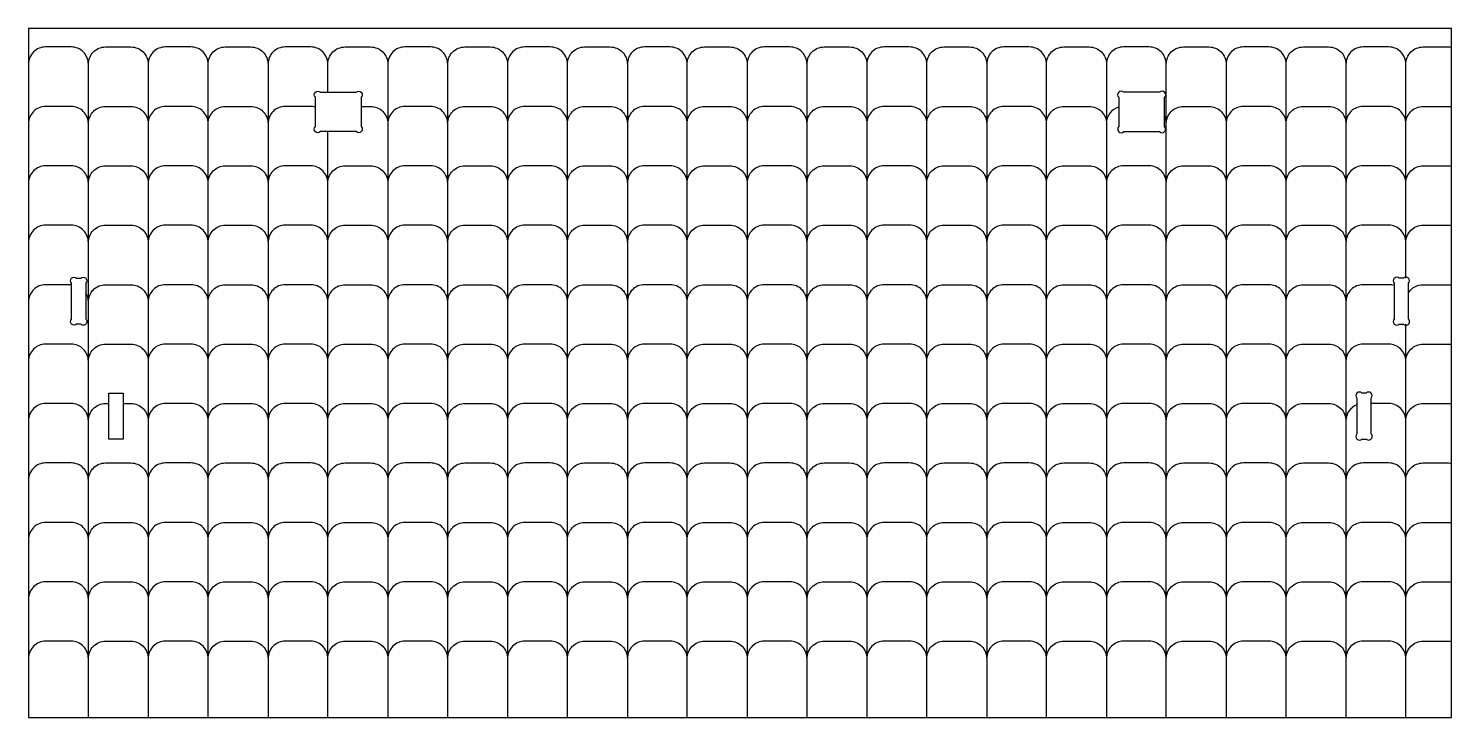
# Model space of a CAD drawing. Extents: x 2652.7 to 2745.6, y 2274 to 2345.8.
# Drawn here: x 2720.26 to 2745.06, y 2319.54 to 2331.54 of the extents above; entities that cross this region are included whole.
import ezdxf

# ---------------------------------------------------------------- set-up
doc = ezdxf.new("R2010")
doc.units = 0
doc.header["$MEASUREMENT"] = 0
doc.layers.add('LAYER1', color=18, linetype='CONTINUOUS')

msp = doc.modelspace()

# ---------------------------------------------------------------- linework, layer by layer
at = {"layer": 'LAYER1'}
for points in [[(2720.26, 2331.539), (2720.26, 2319.539), (2745.06, 2319.539), (2745.06, 2331.539)], [(2721.91, 2325.189), (2721.91, 2324.389), (2721.66, 2324.389), (2721.66, 2325.189)]]:
    msp.add_lwpolyline(points, close=True, dxfattribs=at)
for points in [[(2721.304, 2330.917, 0.414214), (2721.004, 2331.217), (2720.56, 2331.217, 0.414214), (2720.26, 2330.917)], [(2721.304, 2330.917, -0.414214), (2721.604, 2331.217), (2722.047, 2331.217, -0.414214), (2722.347, 2330.917)], [(2723.391, 2330.917, 0.414214), (2723.091, 2331.217), (2722.647, 2331.217, 0.414214), (2722.347, 2330.917)], [(2723.391, 2330.917, -0.414214), (2723.691, 2331.217), (2724.135, 2331.217, -0.414214), (2724.435, 2330.917)], [(2725.478, 2330.917, 0.414214), (2725.178, 2331.217), (2724.735, 2331.217, 0.414214), (2724.435, 2330.917)], [(2725.478, 2330.429), (2725.478, 2330.917, -0.414214), (2725.778, 2331.217), (2726.222, 2331.217, -0.414214), (2726.522, 2330.917)], [(2727.566, 2330.917, 0.414214), (2727.266, 2331.217), (2726.822, 2331.217, 0.414214), (2726.522, 2330.917)], [(2727.566, 2330.917, -0.414214), (2727.866, 2331.217), (2728.309, 2331.217, -0.414214), (2728.609, 2330.917)], [(2729.653, 2330.917, 0.414214), (2729.353, 2331.217), (2728.909, 2331.217, 0.414214), (2728.609, 2330.917)], [(2729.653, 2330.917, -0.414214), (2729.953, 2331.217), (2730.397, 2331.217, -0.414214), (2730.697, 2330.917)], [(2731.74, 2330.917, 0.414214), (2731.44, 2331.217), (2730.997, 2331.217, 0.414214), (2730.697, 2330.917)], [(2731.74, 2330.917, -0.414214), (2732.04, 2331.217), (2732.484, 2331.217, -0.414214), (2732.784, 2330.917)], [(2733.828, 2330.917, 0.414214), (2733.528, 2331.217), (2733.084, 2331.217, 0.414214), (2732.784, 2330.917)], [(2733.828, 2330.917, -0.414214), (2734.128, 2331.217), (2734.571, 2331.217, -0.414214), (2734.871, 2330.917)], [(2735.915, 2330.917, 0.414214), (2735.615, 2331.217), (2735.171, 2331.217, 0.414214), (2734.871, 2330.917)], [(2735.915, 2330.917, -0.414214), (2736.215, 2331.217), (2736.659, 2331.217, -0.414214), (2736.959, 2330.917)], [(2738.002, 2330.917, 0.414214), (2737.702, 2331.217), (2737.259, 2331.217, 0.414214), (2736.959, 2330.917)], [(2738.002, 2330.917, -0.414214), (2738.302, 2331.217), (2738.746, 2331.217, -0.414214), (2739.046, 2330.917)], [(2740.089, 2330.917, 0.414214), (2739.789, 2331.217), (2739.346, 2331.217, 0.414214), (2739.046, 2330.917)], [(2740.089, 2330.917, -0.414214), (2740.389, 2331.217), (2740.833, 2331.217, -0.414214), (2741.133, 2330.917)], [(2742.177, 2330.917, 0.414214), (2741.877, 2331.217), (2741.433, 2331.217, 0.414214), (2741.133, 2330.917)], [(2742.177, 2330.917, -0.414214), (2742.477, 2331.217), (2742.92, 2331.217, -0.414214), (2743.22, 2330.917)], [(2744.264, 2330.917, 0.414214), (2743.964, 2331.217), (2743.52, 2331.217, 0.414214), (2743.22, 2330.917)], [(2744.264, 2330.917, -0.414214), (2744.564, 2331.217), (2745.008, 2331.217, -0.043988), (2745.06, 2331.213)], [(2721.304, 2329.882, 0.414214), (2721.004, 2330.182), (2720.56, 2330.182, 0.414214), (2720.26, 2329.882)], [(2721.304, 2329.882, -0.414214), (2721.604, 2330.182), (2722.047, 2330.182, -0.414214), (2722.347, 2329.882)], [(2723.391, 2329.882, 0.414214), (2723.091, 2330.182), (2722.647, 2330.182, 0.414214), (2722.347, 2329.882)], [(2723.391, 2329.882, -0.414214), (2723.691, 2330.182), (2724.135, 2330.182, -0.414214), (2724.435, 2329.882)], [(2725.26, 2330.171, 0.069122), (2725.178, 2330.182), (2724.735, 2330.182, 0.414214), (2724.435, 2329.882)], [(2726.06, 2330.182), (2726.222, 2330.182, -0.414214), (2726.522, 2329.882)], [(2727.566, 2329.882, 0.414214), (2727.266, 2330.182), (2726.822, 2330.182, 0.414214), (2726.522, 2329.882)], [(2727.566, 2329.882, -0.414214), (2727.866, 2330.182), (2728.309, 2330.182, -0.414214), (2728.609, 2329.882)], [(2729.653, 2329.882, 0.414214), (2729.353, 2330.182), (2728.909, 2330.182, 0.414214), (2728.609, 2329.882)], [(2729.653, 2329.882, -0.414214), (2729.953, 2330.182), (2730.397, 2330.182, -0.414214), (2730.697, 2329.882)], [(2731.74, 2329.882, 0.414214), (2731.44, 2330.182), (2730.997, 2330.182, 0.414214), (2730.697, 2329.882)], [(2731.74, 2329.882, -0.414214), (2732.04, 2330.182), (2732.484, 2330.182, -0.414214), (2732.784, 2329.882)], [(2733.828, 2329.882, 0.414214), (2733.528, 2330.182), (2733.084, 2330.182, 0.414214), (2732.784, 2329.882)], [(2733.828, 2329.882, -0.414214), (2734.128, 2330.182), (2734.571, 2330.182, -0.414214), (2734.871, 2329.882)], [(2735.915, 2329.882, 0.414214), (2735.615, 2330.182), (2735.171, 2330.182, 0.414214), (2734.871, 2329.882)], [(2735.915, 2329.882, -0.414214), (2736.215, 2330.182), (2736.659, 2330.182, -0.414214), (2736.959, 2329.882)], [(2738.002, 2329.882, 0.414214), (2737.702, 2330.182), (2737.259, 2330.182, 0.414214), (2736.959, 2329.882)], [(2738.002, 2329.882, -0.414214), (2738.302, 2330.182), (2738.746, 2330.182, -0.414214), (2739.046, 2329.882)], [(2739.26, 2330.17, 0.331751), (2739.046, 2329.882)], [(2740.089, 2329.882, 0.111847), (2740.06, 2330.011)], [(2740.089, 2329.882, -0.414214), (2740.389, 2330.182), (2740.833, 2330.182, -0.414214), (2741.133, 2329.882)], [(2742.177, 2329.882, 0.414214), (2741.877, 2330.182), (2741.433, 2330.182, 0.414214), (2741.133, 2329.882)], [(2742.177, 2329.882, -0.414214), (2742.477, 2330.182), (2742.92, 2330.182, -0.414214), (2743.22, 2329.882)], [(2744.264, 2329.882, 0.414214), (2743.964, 2330.182), (2743.52, 2330.182, 0.414214), (2743.22, 2329.882)], [(2744.264, 2329.882, -0.414214), (2744.564, 2330.182), (2745.008, 2330.182, -0.043988), (2745.06, 2330.178)], [(2721.304, 2328.847, 0.414214), (2721.004, 2329.147), (2720.56, 2329.147, 0.414214), (2720.26, 2328.847)], [(2721.304, 2328.847, -0.414214), (2721.604, 2329.147), (2722.047, 2329.147, -0.414214), (2722.347, 2328.847)], [(2723.391, 2328.847, 0.414214), (2723.091, 2329.147), (2722.647, 2329.147, 0.414214), (2722.347, 2328.847)], [(2723.391, 2328.847, -0.414214), (2723.691, 2329.147), (2724.135, 2329.147, -0.414214), (2724.435, 2328.847)], [(2725.478, 2328.847, 0.414214), (2725.178, 2329.147), (2724.735, 2329.147, 0.414214), (2724.435, 2328.847)], [(2725.478, 2328.847, -0.414214), (2725.778, 2329.147), (2726.222, 2329.147, -0.414214), (2726.522, 2328.847)], [(2727.566, 2328.847, 0.414214), (2727.266, 2329.147), (2726.822, 2329.147, 0.414214), (2726.522, 2328.847)], [(2727.566, 2328.847, -0.414214), (2727.866, 2329.147), (2728.309, 2329.147, -0.414214), (2728.609, 2328.847)], [(2729.653, 2328.847, 0.414214), (2729.353, 2329.147), (2728.909, 2329.147, 0.414214), (2728.609, 2328.847)], [(2729.653, 2328.847, -0.414214), (2729.953, 2329.147), (2730.397, 2329.147, -0.414214), (2730.697, 2328.847)], [(2731.74, 2328.847, 0.414214), (2731.44, 2329.147), (2730.997, 2329.147, 0.414214), (2730.697, 2328.847)], [(2731.74, 2328.847, -0.414214), (2732.04, 2329.147), (2732.484, 2329.147, -0.414214), (2732.784, 2328.847)], [(2733.828, 2328.847, 0.414214), (2733.528, 2329.147), (2733.084, 2329.147, 0.414214), (2732.784, 2328.847)], [(2733.828, 2328.847, -0.414214), (2734.128, 2329.147), (2734.571, 2329.147, -0.414214), (2734.871, 2328.847)], [(2735.915, 2328.847, 0.414214), (2735.615, 2329.147), (2735.171, 2329.147, 0.414214), (2734.871, 2328.847)], [(2735.915, 2328.847, -0.414214), (2736.215, 2329.147), (2736.659, 2329.147, -0.414214), (2736.959, 2328.847)], [(2738.002, 2328.847, 0.414214), (2737.702, 2329.147), (2737.259, 2329.147, 0.414214), (2736.959, 2328.847)], [(2738.002, 2328.847, -0.414214), (2738.302, 2329.147), (2738.746, 2329.147, -0.414214), (2739.046, 2328.847)], [(2740.089, 2328.847, 0.414214), (2739.789, 2329.147), (2739.346, 2329.147, 0.414214), (2739.046, 2328.847)], [(2740.089, 2328.847, -0.414214), (2740.389, 2329.147), (2740.833, 2329.147, -0.414214), (2741.133, 2328.847)], [(2742.177, 2328.847, 0.414214), (2741.877, 2329.147), (2741.433, 2329.147, 0.414214), (2741.133, 2328.847)], [(2742.177, 2328.847, -0.414214), (2742.477, 2329.147), (2742.92, 2329.147, -0.414214), (2743.22, 2328.847)], [(2744.264, 2328.847, 0.414214), (2743.964, 2329.147), (2743.52, 2329.147, 0.414214), (2743.22, 2328.847)], [(2744.264, 2328.847, -0.414214), (2744.564, 2329.147), (2745.008, 2329.147, -0.043988), (2745.06, 2329.143)], [(2721.304, 2327.812, 0.414214), (2721.004, 2328.112), (2720.56, 2328.112, 0.414214), (2720.26, 2327.812)], [(2721.304, 2327.812, -0.414214), (2721.604, 2328.112), (2722.047, 2328.112, -0.414214), (2722.347, 2327.812)], [(2723.391, 2327.812, 0.414214), (2723.091, 2328.112), (2722.647, 2328.112, 0.414214), (2722.347, 2327.812)], [(2723.391, 2327.812, -0.414214), (2723.691, 2328.112), (2724.135, 2328.112, -0.414214), (2724.435, 2327.812)], [(2725.478, 2327.812, 0.414214), (2725.178, 2328.112), (2724.735, 2328.112, 0.414214), (2724.435, 2327.812)], [(2725.478, 2327.812, -0.414214), (2725.778, 2328.112), (2726.222, 2328.112, -0.414214), (2726.522, 2327.812)], [(2727.566, 2327.812, 0.414214), (2727.266, 2328.112), (2726.822, 2328.112, 0.414214), (2726.522, 2327.812)], [(2727.566, 2327.812, -0.414214), (2727.866, 2328.112), (2728.309, 2328.112, -0.414214), (2728.609, 2327.812)], [(2729.653, 2327.812, 0.414214), (2729.353, 2328.112), (2728.909, 2328.112, 0.414214), (2728.609, 2327.812)], [(2729.653, 2327.812, -0.414214), (2729.953, 2328.112), (2730.397, 2328.112, -0.414214), (2730.697, 2327.812)], [(2731.74, 2327.812, 0.414214), (2731.44, 2328.112), (2730.997, 2328.112, 0.414214), (2730.697, 2327.812)], [(2731.74, 2327.812, -0.414214), (2732.04, 2328.112), (2732.484, 2328.112, -0.414214), (2732.784, 2327.812)], [(2733.828, 2327.812, 0.414214), (2733.528, 2328.112), (2733.084, 2328.112, 0.414214), (2732.784, 2327.812)], [(2733.828, 2327.812, -0.414214), (2734.128, 2328.112), (2734.571, 2328.112, -0.414214), (2734.871, 2327.812)], [(2735.915, 2327.812, 0.414214), (2735.615, 2328.112), (2735.171, 2328.112, 0.414214), (2734.871, 2327.812)], [(2735.915, 2327.812, -0.414214), (2736.215, 2328.112), (2736.659, 2328.112, -0.414214), (2736.959, 2327.812)], [(2738.002, 2327.812, 0.414214), (2737.702, 2328.112), (2737.259, 2328.112, 0.414214), (2736.959, 2327.812)], [(2738.002, 2327.812, -0.414214), (2738.302, 2328.112), (2738.746, 2328.112, -0.414214), (2739.046, 2327.812)], [(2740.089, 2327.812, 0.414214), (2739.789, 2328.112), (2739.346, 2328.112, 0.414214), (2739.046, 2327.812)], [(2740.089, 2327.812, -0.414214), (2740.389, 2328.112), (2740.833, 2328.112, -0.414214), (2741.133, 2327.812)], [(2742.177, 2327.812, 0.414214), (2741.877, 2328.112), (2741.433, 2328.112, 0.414214), (2741.133, 2327.812)], [(2742.177, 2327.812, -0.414214), (2742.477, 2328.112), (2742.92, 2328.112, -0.414214), (2743.22, 2327.812)], [(2744.264, 2327.812, 0.414214), (2743.964, 2328.112), (2743.52, 2328.112, 0.414214), (2743.22, 2327.812)], [(2744.264, 2327.812, -0.414214), (2744.564, 2328.112), (2745.008, 2328.112, -0.043988), (2745.06, 2328.108)], [(2721.01, 2327.077, 0.005295), (2721.004, 2327.077), (2720.56, 2327.077, 0.414214), (2720.26, 2326.777)], [(2721.304, 2326.777, -0.414214), (2721.604, 2327.077), (2722.047, 2327.077, -0.414214), (2722.347, 2326.777)], [(2723.391, 2326.777, 0.414214), (2723.091, 2327.077), (2722.647, 2327.077, 0.414214), (2722.347, 2326.777)], [(2723.391, 2326.777, -0.414214), (2723.691, 2327.077), (2724.135, 2327.077, -0.414214), (2724.435, 2326.777)], [(2725.478, 2326.777, 0.414214), (2725.178, 2327.077), (2724.735, 2327.077, 0.414214), (2724.435, 2326.777)], [(2725.478, 2326.777, -0.414214), (2725.778, 2327.077), (2726.222, 2327.077, -0.414214), (2726.522, 2326.777)], [(2727.566, 2326.777, 0.414214), (2727.266, 2327.077), (2726.822, 2327.077, 0.414214), (2726.522, 2326.777)], [(2727.566, 2326.777, -0.414214), (2727.866, 2327.077), (2728.309, 2327.077, -0.414214), (2728.609, 2326.777)], [(2729.653, 2326.777, 0.414214), (2729.353, 2327.077), (2728.909, 2327.077, 0.414214), (2728.609, 2326.777)], [(2729.653, 2326.777, -0.414214), (2729.953, 2327.077), (2730.397, 2327.077, -0.414214), (2730.697, 2326.777)], [(2731.74, 2326.777, 0.414214), (2731.44, 2327.077), (2730.997, 2327.077, 0.414214), (2730.697, 2326.777)], [(2731.74, 2326.777, -0.414214), (2732.04, 2327.077), (2732.484, 2327.077, -0.414214), (2732.784, 2326.777)], [(2733.828, 2326.777, 0.414214), (2733.528, 2327.077), (2733.084, 2327.077, 0.414214), (2732.784, 2326.777)], [(2733.828, 2326.777, -0.414214), (2734.128, 2327.077), (2734.571, 2327.077, -0.414214), (2734.871, 2326.777)], [(2735.915, 2326.777, 0.414214), (2735.615, 2327.077), (2735.171, 2327.077, 0.414214), (2734.871, 2326.777)], [(2735.915, 2326.777, -0.414214), (2736.215, 2327.077), (2736.659, 2327.077, -0.414214), (2736.959, 2326.777)], [(2738.002, 2326.777, 0.414214), (2737.702, 2327.077), (2737.259, 2327.077, 0.414214), (2736.959, 2326.777)], [(2738.002, 2326.777, -0.414214), (2738.302, 2327.077), (2738.746, 2327.077, -0.414214), (2739.046, 2326.777)], [(2740.089, 2326.777, 0.414214), (2739.789, 2327.077), (2739.346, 2327.077, 0.414214), (2739.046, 2326.777)], [(2740.089, 2326.777, -0.414214), (2740.389, 2327.077), (2740.833, 2327.077, -0.414214), (2741.133, 2326.777)], [(2742.177, 2326.777, 0.414214), (2741.877, 2327.077), (2741.433, 2327.077, 0.414214), (2741.133, 2326.777)], [(2742.177, 2326.777, -0.414214), (2742.477, 2327.077), (2742.92, 2327.077, -0.414214), (2743.22, 2326.777)], [(2744.06, 2327.061, 0.081726), (2743.964, 2327.077), (2743.52, 2327.077, 0.414214), (2743.22, 2326.777)], [(2744.31, 2326.937, -0.257711), (2744.564, 2327.077), (2745.008, 2327.077, -0.043988), (2745.06, 2327.073)], [(2721.304, 2326.777, 0.137402), (2721.26, 2326.933)], [(2721.304, 2325.742, 0.414214), (2721.004, 2326.042), (2720.56, 2326.042, 0.414214), (2720.26, 2325.742)], [(2721.304, 2325.742, -0.414214), (2721.604, 2326.042), (2722.047, 2326.042, -0.414214), (2722.347, 2325.742)], [(2723.391, 2325.742, 0.414214), (2723.091, 2326.042), (2722.647, 2326.042, 0.414214), (2722.347, 2325.742)], [(2723.391, 2325.742, -0.414214), (2723.691, 2326.042), (2724.135, 2326.042, -0.414214), (2724.435, 2325.742)], [(2725.478, 2325.742, 0.414214), (2725.178, 2326.042), (2724.735, 2326.042, 0.414214), (2724.435, 2325.742)], [(2725.478, 2325.742, -0.414214), (2725.778, 2326.042), (2726.222, 2326.042, -0.414214), (2726.522, 2325.742)], [(2727.566, 2325.742, 0.414214), (2727.266, 2326.042), (2726.822, 2326.042, 0.414214), (2726.522, 2325.742)], [(2727.566, 2325.742, -0.414214), (2727.866, 2326.042), (2728.309, 2326.042, -0.414214), (2728.609, 2325.742)], [(2729.653, 2325.742, 0.414214), (2729.353, 2326.042), (2728.909, 2326.042, 0.414214), (2728.609, 2325.742)], [(2729.653, 2325.742, -0.414214), (2729.953, 2326.042), (2730.397, 2326.042, -0.414214), (2730.697, 2325.742)], [(2731.74, 2325.742, 0.414214), (2731.44, 2326.042), (2730.997, 2326.042, 0.414214), (2730.697, 2325.742)], [(2731.74, 2325.742, -0.414214), (2732.04, 2326.042), (2732.484, 2326.042, -0.414214), (2732.784, 2325.742)], [(2733.828, 2325.742, 0.414214), (2733.528, 2326.042), (2733.084, 2326.042, 0.414214), (2732.784, 2325.742)], [(2733.828, 2325.742, -0.414214), (2734.128, 2326.042), (2734.571, 2326.042, -0.414214), (2734.871, 2325.742)], [(2735.915, 2325.742, 0.414214), (2735.615, 2326.042), (2735.171, 2326.042, 0.414214), (2734.871, 2325.742)], [(2735.915, 2325.742, -0.414214), (2736.215, 2326.042), (2736.659, 2326.042, -0.414214), (2736.959, 2325.742)], [(2738.002, 2325.742, 0.414214), (2737.702, 2326.042), (2737.259, 2326.042, 0.414214), (2736.959, 2325.742)], [(2738.002, 2325.742, -0.414214), (2738.302, 2326.042), (2738.746, 2326.042, -0.414214), (2739.046, 2325.742)], [(2740.089, 2325.742, 0.414214), (2739.789, 2326.042), (2739.346, 2326.042, 0.414214), (2739.046, 2325.742)], [(2740.089, 2325.742, -0.414214), (2740.389, 2326.042), (2740.833, 2326.042, -0.414214), (2741.133, 2325.742)], [(2742.177, 2325.742, 0.414214), (2741.877, 2326.042), (2741.433, 2326.042, 0.414214), (2741.133, 2325.742)], [(2742.177, 2325.742, -0.414214), (2742.477, 2326.042), (2742.92, 2326.042, -0.414214), (2743.22, 2325.742)], [(2744.264, 2325.742, 0.414214), (2743.964, 2326.042), (2743.52, 2326.042, 0.414214), (2743.22, 2325.742)], [(2744.264, 2325.742, -0.414214), (2744.564, 2326.042), (2745.008, 2326.042, -0.043988), (2745.06, 2326.038)], [(2721.304, 2324.707, 0.414214), (2721.004, 2325.007), (2720.56, 2325.007, 0.414214), (2720.26, 2324.707)], [(2721.304, 2324.707, -0.414214), (2721.604, 2325.007), (2721.66, 2325.007)], [(2721.91, 2325.007), (2722.047, 2325.007, -0.414214), (2722.347, 2324.707)], [(2723.391, 2324.707, 0.414214), (2723.091, 2325.007), (2722.647, 2325.007, 0.414214), (2722.347, 2324.707)], [(2723.391, 2324.707, -0.414214), (2723.691, 2325.007), (2724.135, 2325.007, -0.414214), (2724.435, 2324.707)], [(2725.478, 2324.707, 0.414214), (2725.178, 2325.007), (2724.735, 2325.007, 0.414214), (2724.435, 2324.707)], [(2725.478, 2324.707, -0.414214), (2725.778, 2325.007), (2726.222, 2325.007, -0.414214), (2726.522, 2324.707)], [(2727.566, 2324.707, 0.414214), (2727.266, 2325.007), (2726.822, 2325.007, 0.414214), (2726.522, 2324.707)], [(2727.566, 2324.707, -0.414214), (2727.866, 2325.007), (2728.309, 2325.007, -0.414214), (2728.609, 2324.707)], [(2729.653, 2324.707, 0.414214), (2729.353, 2325.007), (2728.909, 2325.007, 0.414214), (2728.609, 2324.707)], [(2729.653, 2324.707, -0.414214), (2729.953, 2325.007), (2730.397, 2325.007, -0.414214), (2730.697, 2324.707)], [(2731.74, 2324.707, 0.414214), (2731.44, 2325.007), (2730.997, 2325.007, 0.414214), (2730.697, 2324.707)], [(2731.74, 2324.707, -0.414214), (2732.04, 2325.007), (2732.484, 2325.007, -0.414214), (2732.784, 2324.707)], [(2733.828, 2324.707, 0.414214), (2733.528, 2325.007), (2733.084, 2325.007, 0.414214), (2732.784, 2324.707)], [(2733.828, 2324.707, -0.414214), (2734.128, 2325.007), (2734.571, 2325.007, -0.414214), (2734.871, 2324.707)], [(2735.915, 2324.707, 0.414214), (2735.615, 2325.007), (2735.171, 2325.007, 0.414214), (2734.871, 2324.707)], [(2735.915, 2324.707, -0.414214), (2736.215, 2325.007), (2736.659, 2325.007, -0.414214), (2736.959, 2324.707)], [(2738.002, 2324.707, 0.414214), (2737.702, 2325.007), (2737.259, 2325.007, 0.414214), (2736.959, 2324.707)], [(2738.002, 2324.707, -0.414214), (2738.302, 2325.007), (2738.746, 2325.007, -0.414214), (2739.046, 2324.707)], [(2740.089, 2324.707, 0.414214), (2739.789, 2325.007), (2739.346, 2325.007, 0.414214), (2739.046, 2324.707)], [(2740.089, 2324.707, -0.414214), (2740.389, 2325.007), (2740.833, 2325.007, -0.414214), (2741.133, 2324.707)], [(2742.177, 2324.707, 0.414214), (2741.877, 2325.007), (2741.433, 2325.007, 0.414214), (2741.133, 2324.707)], [(2742.177, 2324.707, -0.414214), (2742.477, 2325.007), (2742.92, 2325.007, -0.414214), (2743.22, 2324.707)], [(2744.264, 2324.707, 0.414214), (2743.964, 2325.007), (2743.66, 2325.007)], [(2744.264, 2324.707, -0.414214), (2744.564, 2325.007), (2745.008, 2325.007, -0.043988), (2745.06, 2325.003)], [(2743.41, 2324.986, 0.307847), (2743.22, 2324.707)], [(2721.304, 2323.672, 0.414214), (2721.004, 2323.972), (2720.56, 2323.972, 0.414214), (2720.26, 2323.672)], [(2721.304, 2323.672, -0.414214), (2721.604, 2323.972), (2722.047, 2323.972, -0.414214), (2722.347, 2323.672)], [(2723.391, 2323.672, 0.414214), (2723.091, 2323.972), (2722.647, 2323.972, 0.414214), (2722.347, 2323.672)], [(2723.391, 2323.672, -0.414214), (2723.691, 2323.972), (2724.135, 2323.972, -0.414214), (2724.435, 2323.672)], [(2725.478, 2323.672, 0.414214), (2725.178, 2323.972), (2724.735, 2323.972, 0.414214), (2724.435, 2323.672)], [(2725.478, 2323.672, -0.414214), (2725.778, 2323.972), (2726.222, 2323.972, -0.414214), (2726.522, 2323.672)], [(2727.566, 2323.672, 0.414214), (2727.266, 2323.972), (2726.822, 2323.972, 0.414214), (2726.522, 2323.672)], [(2727.566, 2323.672, -0.414214), (2727.866, 2323.972), (2728.309, 2323.972, -0.414214), (2728.609, 2323.672)], [(2729.653, 2323.672, 0.414214), (2729.353, 2323.972), (2728.909, 2323.972, 0.414214), (2728.609, 2323.672)], [(2729.653, 2323.672, -0.414214), (2729.953, 2323.972), (2730.397, 2323.972, -0.414214), (2730.697, 2323.672)], [(2731.74, 2323.672, 0.414214), (2731.44, 2323.972), (2730.997, 2323.972, 0.414214), (2730.697, 2323.672)], [(2731.74, 2323.672, -0.414214), (2732.04, 2323.972), (2732.484, 2323.972, -0.414214), (2732.784, 2323.672)], [(2733.828, 2323.672, 0.414214), (2733.528, 2323.972), (2733.084, 2323.972, 0.414214), (2732.784, 2323.672)], [(2733.828, 2323.672, -0.414214), (2734.128, 2323.972), (2734.571, 2323.972, -0.414214), (2734.871, 2323.672)], [(2735.915, 2323.672, 0.414214), (2735.615, 2323.972), (2735.171, 2323.972, 0.414214), (2734.871, 2323.672)], [(2735.915, 2323.672, -0.414214), (2736.215, 2323.972), (2736.659, 2323.972, -0.414214), (2736.959, 2323.672)], [(2738.002, 2323.672, 0.414214), (2737.702, 2323.972), (2737.259, 2323.972, 0.414214), (2736.959, 2323.672)], [(2738.002, 2323.672, -0.414214), (2738.302, 2323.972), (2738.746, 2323.972, -0.414214), (2739.046, 2323.672)], [(2740.089, 2323.672, 0.414214), (2739.789, 2323.972), (2739.346, 2323.972, 0.414214), (2739.046, 2323.672)], [(2740.089, 2323.672, -0.414214), (2740.389, 2323.972), (2740.833, 2323.972, -0.414214), (2741.133, 2323.672)], [(2742.177, 2323.672, 0.414214), (2741.877, 2323.972), (2741.433, 2323.972, 0.414214), (2741.133, 2323.672)], [(2742.177, 2323.672, -0.414214), (2742.477, 2323.972), (2742.92, 2323.972, -0.414214), (2743.22, 2323.672)], [(2744.264, 2323.672, 0.414214), (2743.964, 2323.972), (2743.52, 2323.972, 0.414214), (2743.22, 2323.672)], [(2744.264, 2323.672, -0.414214), (2744.564, 2323.972), (2745.008, 2323.972, -0.043988), (2745.06, 2323.968)], [(2721.304, 2322.637, 0.414214), (2721.004, 2322.937), (2720.56, 2322.937, 0.414214), (2720.26, 2322.637)], [(2721.304, 2322.637, -0.414214), (2721.604, 2322.937), (2722.047, 2322.937, -0.414214), (2722.347, 2322.637)], [(2723.391, 2322.637, 0.414214), (2723.091, 2322.937), (2722.647, 2322.937, 0.414214), (2722.347, 2322.637)], [(2723.391, 2322.637, -0.414214), (2723.691, 2322.937), (2724.135, 2322.937, -0.414214), (2724.435, 2322.637)], [(2725.478, 2322.637, 0.414214), (2725.178, 2322.937), (2724.735, 2322.937, 0.414214), (2724.435, 2322.637)], [(2725.478, 2322.637, -0.414214), (2725.778, 2322.937), (2726.222, 2322.937, -0.414214), (2726.522, 2322.637)], [(2727.566, 2322.637, 0.414214), (2727.266, 2322.937), (2726.822, 2322.937, 0.414214), (2726.522, 2322.637)], [(2727.566, 2322.637, -0.414214), (2727.866, 2322.937), (2728.309, 2322.937, -0.414214), (2728.609, 2322.637)], [(2729.653, 2322.637, 0.414214), (2729.353, 2322.937), (2728.909, 2322.937, 0.414214), (2728.609, 2322.637)], [(2729.653, 2322.637, -0.414214), (2729.953, 2322.937), (2730.397, 2322.937, -0.414214), (2730.697, 2322.637)], [(2731.74, 2322.637, 0.414214), (2731.44, 2322.937), (2730.997, 2322.937, 0.414214), (2730.697, 2322.637)], [(2731.74, 2322.637, -0.414214), (2732.04, 2322.937), (2732.484, 2322.937, -0.414214), (2732.784, 2322.637)], [(2733.828, 2322.637, 0.414214), (2733.528, 2322.937), (2733.084, 2322.937, 0.414214), (2732.784, 2322.637)], [(2733.828, 2322.637, -0.414214), (2734.128, 2322.937), (2734.571, 2322.937, -0.414214), (2734.871, 2322.637)], [(2735.915, 2322.637, 0.414214), (2735.615, 2322.937), (2735.171, 2322.937, 0.414214), (2734.871, 2322.637)], [(2735.915, 2322.637, -0.414214), (2736.215, 2322.937), (2736.659, 2322.937, -0.414214), (2736.959, 2322.637)], [(2738.002, 2322.637, 0.414214), (2737.702, 2322.937), (2737.259, 2322.937, 0.414214), (2736.959, 2322.637)], [(2738.002, 2322.637, -0.414214), (2738.302, 2322.937), (2738.746, 2322.937, -0.414214), (2739.046, 2322.637)], [(2740.089, 2322.637, 0.414214), (2739.789, 2322.937), (2739.346, 2322.937, 0.414214), (2739.046, 2322.637)], [(2740.089, 2322.637, -0.414214), (2740.389, 2322.937), (2740.833, 2322.937, -0.414214), (2741.133, 2322.637)], [(2742.177, 2322.637, 0.414214), (2741.877, 2322.937), (2741.433, 2322.937, 0.414214), (2741.133, 2322.637)], [(2742.177, 2322.637, -0.414214), (2742.477, 2322.937), (2742.92, 2322.937, -0.414214), (2743.22, 2322.637)], [(2744.264, 2322.637, 0.414214), (2743.964, 2322.937), (2743.52, 2322.937, 0.414214), (2743.22, 2322.637)], [(2744.264, 2322.637, -0.414214), (2744.564, 2322.937), (2745.008, 2322.937, -0.043988), (2745.06, 2322.933)], [(2721.304, 2321.602, 0.414214), (2721.004, 2321.902), (2720.56, 2321.902, 0.414214), (2720.26, 2321.602)], [(2721.304, 2321.602, -0.414214), (2721.604, 2321.902), (2722.047, 2321.902, -0.414214), (2722.347, 2321.602)], [(2723.391, 2321.602, 0.414214), (2723.091, 2321.902), (2722.647, 2321.902, 0.414214), (2722.347, 2321.602)], [(2723.391, 2321.602, -0.414214), (2723.691, 2321.902), (2724.135, 2321.902, -0.414214), (2724.435, 2321.602)], [(2725.478, 2321.602, 0.414214), (2725.178, 2321.902), (2724.735, 2321.902, 0.414214), (2724.435, 2321.602)], [(2725.478, 2321.602, -0.414214), (2725.778, 2321.902), (2726.222, 2321.902, -0.414214), (2726.522, 2321.602)], [(2727.566, 2321.602, 0.414214), (2727.266, 2321.902), (2726.822, 2321.902, 0.414214), (2726.522, 2321.602)], [(2727.566, 2321.602, -0.414214), (2727.866, 2321.902), (2728.309, 2321.902, -0.414214), (2728.609, 2321.602)], [(2729.653, 2321.602, 0.414214), (2729.353, 2321.902), (2728.909, 2321.902, 0.414214), (2728.609, 2321.602)], [(2729.653, 2321.602, -0.414214), (2729.953, 2321.902), (2730.397, 2321.902, -0.414214), (2730.697, 2321.602)], [(2731.74, 2321.602, 0.414214), (2731.44, 2321.902), (2730.997, 2321.902, 0.414214), (2730.697, 2321.602)], [(2731.74, 2321.602, -0.414214), (2732.04, 2321.902), (2732.484, 2321.902, -0.414214), (2732.784, 2321.602)], [(2733.828, 2321.602, 0.414214), (2733.528, 2321.902), (2733.084, 2321.902, 0.414214), (2732.784, 2321.602)], [(2733.828, 2321.602, -0.414214), (2734.128, 2321.902), (2734.571, 2321.902, -0.414214), (2734.871, 2321.602)], [(2735.915, 2321.602, 0.414214), (2735.615, 2321.902), (2735.171, 2321.902, 0.414214), (2734.871, 2321.602)], [(2735.915, 2321.602, -0.414214), (2736.215, 2321.902), (2736.659, 2321.902, -0.414214), (2736.959, 2321.602)], [(2738.002, 2321.602, 0.414214), (2737.702, 2321.902), (2737.259, 2321.902, 0.414214), (2736.959, 2321.602)], [(2738.002, 2321.602, -0.414214), (2738.302, 2321.902), (2738.746, 2321.902, -0.414214), (2739.046, 2321.602)], [(2740.089, 2321.602, 0.414214), (2739.789, 2321.902), (2739.346, 2321.902, 0.414214), (2739.046, 2321.602)], [(2740.089, 2321.602, -0.414214), (2740.389, 2321.902), (2740.833, 2321.902, -0.414214), (2741.133, 2321.602)], [(2742.177, 2321.602, 0.414214), (2741.877, 2321.902), (2741.433, 2321.902, 0.414214), (2741.133, 2321.602)], [(2742.177, 2321.602, -0.414214), (2742.477, 2321.902), (2742.92, 2321.902, -0.414214), (2743.22, 2321.602)], [(2744.264, 2321.602, 0.414214), (2743.964, 2321.902), (2743.52, 2321.902, 0.414214), (2743.22, 2321.602)], [(2744.264, 2321.602, -0.414214), (2744.564, 2321.902), (2745.008, 2321.902, -0.043988), (2745.06, 2321.898)], [(2721.304, 2320.567, 0.414214), (2721.004, 2320.867), (2720.56, 2320.867, 0.414214), (2720.26, 2320.567)], [(2721.304, 2320.567, -0.414214), (2721.604, 2320.867), (2722.047, 2320.867, -0.414214), (2722.347, 2320.567)], [(2723.391, 2320.567, 0.414214), (2723.091, 2320.867), (2722.647, 2320.867, 0.414214), (2722.347, 2320.567)], [(2723.391, 2320.567, -0.414214), (2723.691, 2320.867), (2724.135, 2320.867, -0.414214), (2724.435, 2320.567)], [(2725.478, 2320.567, 0.414214), (2725.178, 2320.867), (2724.735, 2320.867, 0.414214), (2724.435, 2320.567)], [(2725.478, 2320.567, -0.414214), (2725.778, 2320.867), (2726.222, 2320.867, -0.414214), (2726.522, 2320.567)], [(2727.566, 2320.567, 0.414214), (2727.266, 2320.867), (2726.822, 2320.867, 0.414214), (2726.522, 2320.567)], [(2727.566, 2320.567, -0.414214), (2727.866, 2320.867), (2728.309, 2320.867, -0.414214), (2728.609, 2320.567)], [(2729.653, 2320.567, 0.414214), (2729.353, 2320.867), (2728.909, 2320.867, 0.414214), (2728.609, 2320.567)], [(2729.653, 2320.567, -0.414214), (2729.953, 2320.867), (2730.397, 2320.867, -0.414214), (2730.697, 2320.567)], [(2731.74, 2320.567, 0.414214), (2731.44, 2320.867), (2730.997, 2320.867, 0.414214), (2730.697, 2320.567)], [(2731.74, 2320.567, -0.414214), (2732.04, 2320.867), (2732.484, 2320.867, -0.414214), (2732.784, 2320.567)], [(2733.828, 2320.567, 0.414214), (2733.528, 2320.867), (2733.084, 2320.867, 0.414214), (2732.784, 2320.567)], [(2733.828, 2320.567, -0.414214), (2734.128, 2320.867), (2734.571, 2320.867, -0.414214), (2734.871, 2320.567)], [(2735.915, 2320.567, 0.414214), (2735.615, 2320.867), (2735.171, 2320.867, 0.414214), (2734.871, 2320.567)], [(2735.915, 2320.567, -0.414214), (2736.215, 2320.867), (2736.659, 2320.867, -0.414214), (2736.959, 2320.567)], [(2738.002, 2320.567, 0.414214), (2737.702, 2320.867), (2737.259, 2320.867, 0.414214), (2736.959, 2320.567)], [(2738.002, 2320.567, -0.414214), (2738.302, 2320.867), (2738.746, 2320.867, -0.414214), (2739.046, 2320.567)], [(2740.089, 2320.567, 0.414214), (2739.789, 2320.867), (2739.346, 2320.867, 0.414214), (2739.046, 2320.567)], [(2740.089, 2320.567, -0.414214), (2740.389, 2320.867), (2740.833, 2320.867, -0.414214), (2741.133, 2320.567)], [(2742.177, 2320.567, 0.414214), (2741.877, 2320.867), (2741.433, 2320.867, 0.414214), (2741.133, 2320.567)], [(2742.177, 2320.567, -0.414214), (2742.477, 2320.867), (2742.92, 2320.867, -0.414214), (2743.22, 2320.567)], [(2744.264, 2320.567, 0.414214), (2743.964, 2320.867), (2743.52, 2320.867, 0.414214), (2743.22, 2320.567)], [(2744.264, 2320.567, -0.414214), (2744.564, 2320.867), (2745.008, 2320.867, -0.043988), (2745.06, 2320.863)]]:
    msp.add_lwpolyline(points, format="xyb", dxfattribs=at)
for points in [[(2721.304, 2319.539), (2721.304, 2330.917)], [(2722.347, 2330.917), (2722.347, 2319.539)], [(2723.391, 2319.539), (2723.391, 2330.917)], [(2724.435, 2330.917), (2724.435, 2319.539)], [(2726.522, 2330.917), (2726.522, 2319.539)], [(2727.566, 2319.539), (2727.566, 2330.917)], [(2728.609, 2330.917), (2728.609, 2319.539)], [(2729.653, 2319.539), (2729.653, 2330.917)], [(2730.697, 2330.917), (2730.697, 2319.539)], [(2731.74, 2319.539), (2731.74, 2330.917)], [(2732.784, 2330.917), (2732.784, 2319.539)], [(2733.828, 2319.539), (2733.828, 2330.917)], [(2734.871, 2330.917), (2734.871, 2319.539)], [(2735.915, 2319.539), (2735.915, 2330.917)], [(2736.959, 2330.917), (2736.959, 2319.539)], [(2738.002, 2319.539), (2738.002, 2330.917)], [(2739.046, 2330.917), (2739.046, 2319.539)], [(2740.089, 2319.539), (2740.089, 2330.917)], [(2741.133, 2330.917), (2741.133, 2319.539)], [(2742.177, 2319.539), (2742.177, 2330.917)], [(2743.22, 2330.917), (2743.22, 2319.539)], [(2744.264, 2327.189), (2744.264, 2330.917)], [(2725.478, 2319.539), (2725.478, 2329.742)], [(2744.264, 2319.539), (2744.264, 2326.389)]]:
    msp.add_lwpolyline(points, dxfattribs=at)
for points in [[(2725.349, 2330.429), (2725.972, 2330.429, -1), (2726.06, 2330.34), (2726.06, 2329.83, -1), (2725.972, 2329.742), (2725.349, 2329.742, -1), (2725.26, 2329.83), (2725.26, 2330.34, -1)], [(2739.349, 2329.742), (2739.972, 2329.742, 1), (2740.06, 2329.83), (2740.06, 2330.34, 1), (2739.972, 2330.429), (2739.349, 2330.429, 1), (2739.26, 2330.34), (2739.26, 2329.83, 1)], [(2721.26, 2327.101), (2721.26, 2326.478, -1), (2721.172, 2326.389), (2721.099, 2326.389, -1), (2721.01, 2326.478), (2721.01, 2327.101, -1), (2721.099, 2327.189), (2721.172, 2327.189, -1)], [(2744.06, 2327.101), (2744.06, 2326.478, 1), (2744.149, 2326.389), (2744.222, 2326.389, 1), (2744.31, 2326.478), (2744.31, 2327.101, 1), (2744.222, 2327.189), (2744.149, 2327.189, 1)], [(2743.41, 2325.101), (2743.41, 2324.478, 1), (2743.499, 2324.389), (2743.572, 2324.389, 1), (2743.66, 2324.478), (2743.66, 2325.101, 1), (2743.572, 2325.189), (2743.499, 2325.189, 1)]]:
    msp.add_lwpolyline(points, format="xyb", close=True, dxfattribs=at)

doc.saveas('drawing.dxf')
